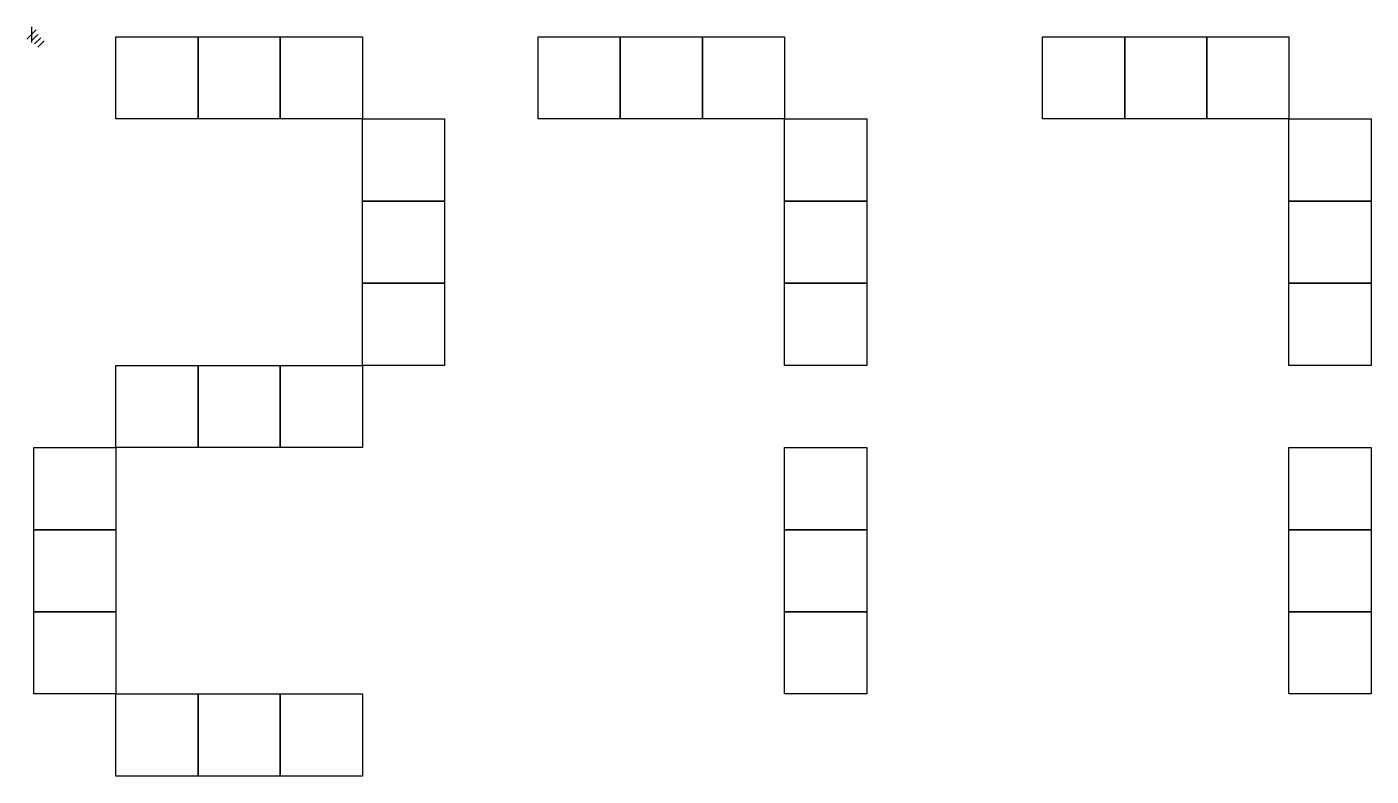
# Model space of a CAD drawing. Extents: x -1 to 228, y 1 to 128.
import ezdxf

# ---------------------------------------------------------------- set-up
doc = ezdxf.new("R2010")
doc.units = 0

msp = doc.modelspace()

# ---------------------------------------------------------------- linework, layer by layer
at = {"layer": 'Layer 1'}
for p, q in [((0, 128.15), (0, 125.504)), ((0.793749, 127.621), (-0.793749, 126.033)), ((1.05833, 126.827), (0, 125.76867)), ((1.5875, 126.298), (0.52917, 125.23967)), ((2.11666, 125.769), (1.05833, 124.71067)), ((14.3414, 126.455), (28.3102, 126.455)), ((14.3414, 112.486), (14.3414, 126.455)), ((28.3102, 126.455), (42.279, 126.455)), ((28.3102, 112.486), (28.3102, 126.455)), ((28.3102, 126.455), (28.3102, 112.486)), ((42.279, 126.455), (56.2481, 126.455)), ((42.279, 112.486), (42.279, 126.455)), ((42.279, 126.455), (42.279, 112.486)), ((56.2481, 126.455), (56.2481, 112.486)), ((86.1413, 126.455), (100.11, 126.455)), ((86.1413, 112.486), (86.1413, 126.455)), ((100.11, 126.455), (114.079, 126.455)), ((100.11, 112.486), (100.11, 126.455)), ((100.11, 126.455), (100.11, 112.486)), ((114.079, 126.455), (128.048, 126.455)), ((114.079, 112.486), (114.079, 126.455)), ((114.079, 126.455), (114.079, 112.486)), ((128.048, 126.455), (128.048, 112.486)), ((171.91, 126.455), (185.879, 126.455)), ((171.91, 112.486), (171.91, 126.455)), ((185.879, 126.455), (199.848, 126.455)), ((185.879, 112.486), (185.879, 126.455)), ((185.879, 126.455), (185.879, 112.486)), ((199.848, 126.455), (213.817, 126.455)), ((199.848, 112.486), (199.848, 126.455)), ((199.848, 126.455), (199.848, 112.486)), ((213.817, 126.455), (213.817, 112.486)), ((28.3102, 112.486), (14.3414, 112.486)), ((42.279, 112.486), (28.3102, 112.486)), ((56.2481, 112.486), (42.279, 112.486)), ((56.2481, 112.486), (70.2169, 112.486)), ((56.2481, 98.517), (56.2481, 112.486)), ((70.2169, 112.486), (70.2169, 98.517)), ((100.11, 112.486), (86.1413, 112.486)), ((114.079, 112.486), (100.11, 112.486)), ((128.048, 112.486), (114.079, 112.486)), ((128.048, 112.486), (142.017, 112.486)), ((128.048, 98.517), (128.048, 112.486)), ((142.017, 112.486), (142.017, 98.517)), ((185.879, 112.486), (171.91, 112.486)), ((199.848, 112.486), (185.879, 112.486)), ((213.817, 112.486), (199.848, 112.486)), ((213.817, 112.486), (227.786, 112.486)), ((213.817, 98.517), (213.817, 112.486)), ((227.786, 112.486), (227.786, 98.517)), ((56.2481, 98.517), (70.2169, 98.517)), ((56.2481, 84.5481), (56.2481, 98.517)), ((70.2169, 98.517), (56.2481, 98.517)), ((70.2169, 98.517), (70.2169, 84.5481)), ((128.048, 98.517), (142.017, 98.517)), ((128.048, 84.5481), (128.048, 98.517)), ((142.017, 98.517), (128.048, 98.517)), ((142.017, 98.517), (142.017, 84.5481)), ((213.817, 98.517), (227.786, 98.517)), ((213.817, 84.5481), (213.817, 98.517)), ((227.786, 98.517), (213.817, 98.517)), ((227.786, 98.517), (227.786, 84.5481)), ((56.2481, 84.5481), (70.2169, 84.5481)), ((56.2481, 70.5792), (56.2481, 84.5481)), ((70.2169, 84.5481), (56.2481, 84.5481)), ((70.2169, 84.5481), (70.2169, 70.5792)), ((128.048, 84.5481), (142.017, 84.5481)), ((128.048, 70.5792), (128.048, 84.5481)), ((142.017, 84.5481), (128.048, 84.5481)), ((142.017, 84.5481), (142.017, 70.5792)), ((213.817, 84.5481), (227.786, 84.5481)), ((213.817, 70.5792), (213.817, 84.5481)), ((227.786, 84.5481), (213.817, 84.5481)), ((227.786, 84.5481), (227.786, 70.5792)), ((14.3414, 70.5792), (28.3102, 70.5792)), ((14.3414, 56.6103), (14.3414, 70.5792)), ((28.3102, 70.5792), (42.279, 70.5792)), ((28.3102, 56.6103), (28.3102, 70.5792)), ((28.3102, 70.5792), (28.3102, 56.6103)), ((42.279, 70.5792), (56.2481, 70.5792)), ((42.279, 56.6103), (42.279, 70.5792)), ((42.279, 70.5792), (42.279, 56.6103)), ((56.2481, 70.5792), (56.2481, 56.6103)), ((70.2169, 70.5792), (56.2481, 70.5792)), ((142.017, 70.5792), (128.048, 70.5792)), ((227.786, 70.5792), (213.817, 70.5792)), ((0.372504, 56.6103), (14.3414, 56.6103)), ((0.372504, 42.6414), (0.372504, 56.6103)), ((14.3414, 56.6103), (14.3414, 42.6414)), ((28.3102, 56.6103), (14.3414, 56.6103)), ((42.279, 56.6103), (28.3102, 56.6103)), ((56.2481, 56.6103), (42.279, 56.6103)), ((128.048, 56.6103), (142.017, 56.6103)), ((128.048, 42.6414), (128.048, 56.6103)), ((142.017, 56.6103), (142.017, 42.6414)), ((213.817, 56.6103), (227.786, 56.6103)), ((213.817, 42.6414), (213.817, 56.6103)), ((227.786, 56.6103), (227.786, 42.6414)), ((0.372504, 42.6414), (14.3414, 42.6414)), ((0.372504, 28.6726), (0.372504, 42.6414)), ((14.3414, 42.6414), (0.372504, 42.6414)), ((14.3414, 42.6414), (14.3414, 28.6726)), ((128.048, 42.6414), (142.017, 42.6414)), ((128.048, 28.6726), (128.048, 42.6414)), ((142.017, 42.6414), (128.048, 42.6414)), ((142.017, 42.6414), (142.017, 28.6726)), ((213.817, 42.6414), (227.786, 42.6414)), ((213.817, 28.6726), (213.817, 42.6414)), ((227.786, 42.6414), (213.817, 42.6414)), ((227.786, 42.6414), (227.786, 28.6726)), ((0.372504, 28.6726), (14.3414, 28.6726)), ((0.372504, 14.7037), (0.372504, 28.6726)), ((14.3414, 28.6726), (0.372504, 28.6726)), ((14.3414, 28.6726), (14.3414, 14.7037)), ((128.048, 28.6726), (142.017, 28.6726)), ((128.048, 14.7037), (128.048, 28.6726)), ((142.017, 28.6726), (128.048, 28.6726)), ((142.017, 28.6726), (142.017, 14.7037)), ((213.817, 28.6726), (227.786, 28.6726)), ((213.817, 14.7037), (213.817, 28.6726)), ((227.786, 28.6726), (213.817, 28.6726)), ((227.786, 28.6726), (227.786, 14.7037)), ((14.3414, 14.7037), (0.372504, 14.7037)), ((14.3414, 14.7037), (28.3102, 14.7037)), ((14.3414, 0.734802), (14.3414, 14.7037)), ((28.3102, 14.7037), (42.279, 14.7037)), ((28.3102, 0.734802), (28.3102, 14.7037)), ((28.3102, 14.7037), (28.3102, 0.734802)), ((42.279, 14.7037), (56.2481, 14.7037)), ((42.279, 0.734802), (42.279, 14.7037)), ((42.279, 14.7037), (42.279, 0.734802)), ((56.2481, 14.7037), (56.2481, 0.734802)), ((142.017, 14.7037), (128.048, 14.7037)), ((227.786, 14.7037), (213.817, 14.7037)), ((28.3102, 0.734802), (14.3414, 0.734802)), ((42.279, 0.734802), (28.3102, 0.734802)), ((56.2481, 0.734802), (42.279, 0.734802))]:
    msp.add_line(p, q, dxfattribs=at)

doc.saveas('drawing.dxf')
